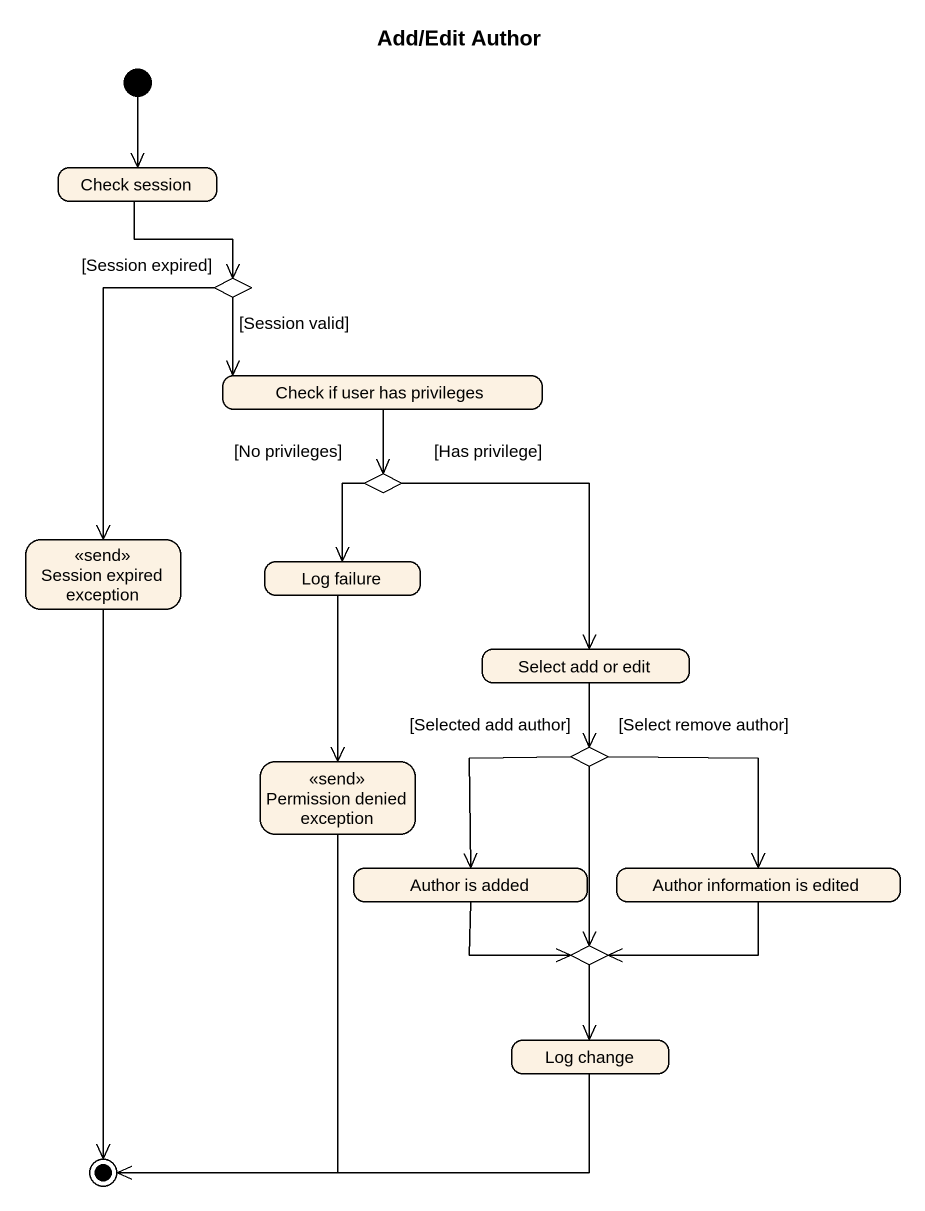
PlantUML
@startuml
title Add/Edit Author
hide empty description
state "Check session" as Check_session
state choice1 <<choice>>
state "Check if user has privileges" as Check_if_user_has_privileges
state choice2 <<choice>>
state "Session expired exception" as Session_expired_exception <<send>>
state "Log failure" as Log_failure
state "Select add or edit" as Select_add_or_edit
state "Permission denied exception" as Permission_denied_exception <<send>>
state choice3 <<choice>>
state "Author is added" as Author_is_added
state "Author information is edited" as Author_information_is_edited
state choice4 <<choice>>
state "Log change" as Log_change
[*] --> Check_session
Check_session --> choice1
choice1 --> Check_if_user_has_privileges : [Session valid]
choice1 --> Session_expired_exception : [Session expired]
Check_if_user_has_privileges --> choice2
choice2 --> Log_failure : [No privileges]
choice2 --> Select_add_or_edit : [Has privilege]
Log_failure --> Permission_denied_exception
Select_add_or_edit --> choice3
choice3 --> Author_is_added : [Selected add author]
choice3 --> Author_information_is_edited : [Select remove author]
choice3 --> choice4
Author_is_added -right-> choice4
Author_information_is_edited -left-> choice4
choice4 --> Log_change
Session_expired_exception --> [*]
Permission_denied_exception --> [*]
Log_change -left-> [*]
@enduml
